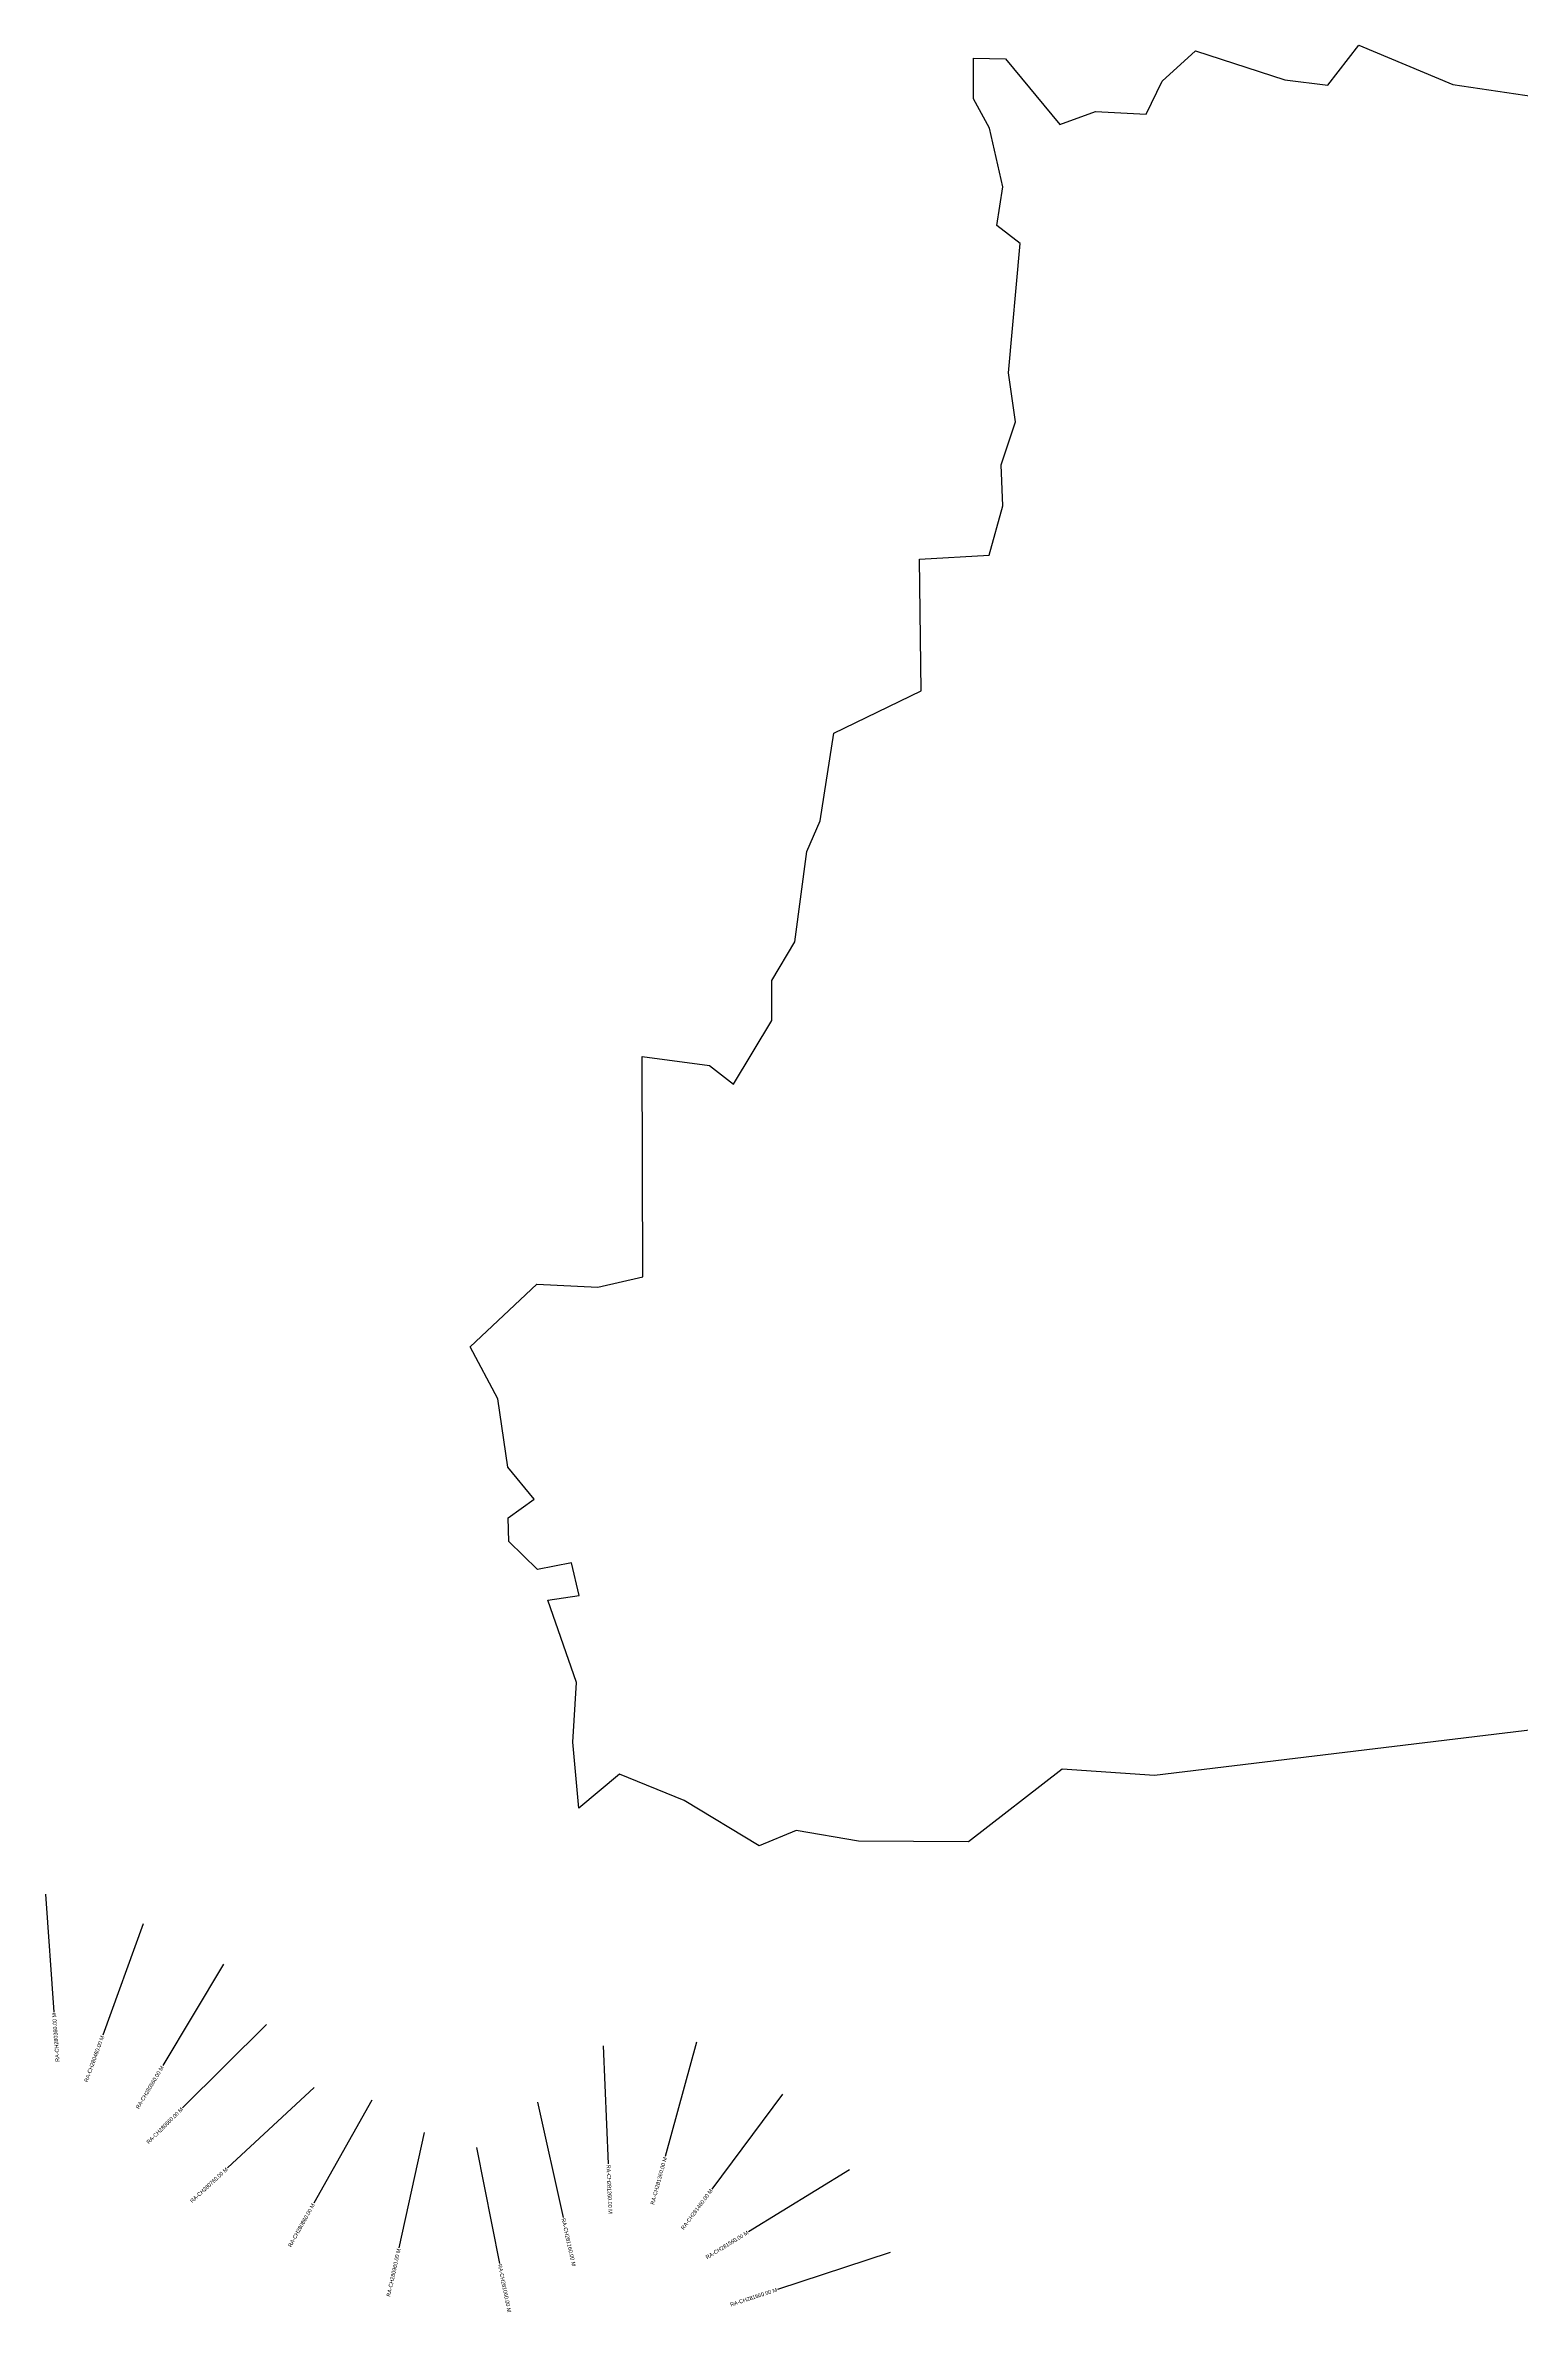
# Model space of a CAD drawing. Header units: metres. Extents: x 283831 to 291969, y 2024317 to 2027190.
# Drawn here: x 285736 to 287609, y 2024317 to 2027190 of the extents above; entities that cross this region are included whole.
import ezdxf
from ezdxf.enums import TextEntityAlignment as Align

# ---------------------------------------------------------------- set-up
doc = ezdxf.new("R2010")
doc.units = ezdxf.units.M
doc.header["$MEASUREMENT"] = 0
for name, color, linetype in [('CS', 134, 'Continuous'), ('CSMark', 6, 'Continuous'), ('village', 7, 'Continuous')]:
    doc.layers.add(name, color=color, linetype=linetype)

msp = doc.modelspace()

# ---------------------------------------------------------------- linework, layer by layer
at = {"layer": 'CS'}
for p, q in [((285736.3, 2024845.1), (285747.2, 2024695.5)), ((285860.5, 2024807.4), (285809.3, 2024666.4)), ((285962.3, 2024756.4), (285885.3, 2024627.7)), ((286016.8, 2024680), (285910.5, 2024574.2)), ((286444, 2024652.9), (286450.4, 2024503)), ((286562.1, 2024657.3), (286522.7, 2024512.6)), ((286077.5, 2024599.8), (285967.4, 2024497.9)), ((286150.4, 2024584), (286076.8, 2024453.3)), ((286360.4, 2024581.5), (286393.2, 2024435.1)), ((286671.2, 2024591.6), (286581.8, 2024471.2)), ((286216.7, 2024543.1), (286184.8, 2024396.6)), ((286283.2, 2024524), (286312.6, 2024376.9)), ((286756.2, 2024495.6), (286628.4, 2024417.1)), ((286807.8, 2024390.7), (286665.2, 2024344))]:
    msp.add_line(p, q, dxfattribs=at)
at = {"layer": 'village', "color": 1}
msp.add_polyline3d([(287626, 2025054.1, 0), (287143.3, 2024995.6, 0), (287026.1, 2025003.6, 0), (286907.3, 2024911.4, 0), (286767.8, 2024912.2, 0), (286688.6, 2024925.9, 0), (286642, 2024906.3, 0), (286546.7, 2024964.1, 0), (286464.8, 2024997.2, 0), (286413.1, 2024954.3, 0), (286405.6, 2025037.9, 0), (286410.2, 2025113.6, 0), (286373.7, 2025218, 0), (286413.6, 2025224.1, 0), (286403.7, 2025265.3, 0), (286360.7, 2025256.8, 0), (286324.2, 2025292.3, 0), (286323.5, 2025322.5, 0), (286356.5, 2025346.2, 0), (286322.9, 2025386.6, 0), (286310.1, 2025473.4, 0), (286275.4, 2025539.1, 0), (286359.8, 2025618.9, 0), (286437.1, 2025614.9, 0), (286494.3, 2025628.2, 0), (286493.4, 2025907.4, 0), (286578.8, 2025895.9, 0), (286609.4, 2025872.6, 0), (286658, 2025953.3, 0), (286657.8, 2026003.9, 0), (286687.2, 2026053.1, 0), (286702.2, 2026167.5, 0), (286719, 2026206.2, 0), (286736.3, 2026317.7, 0), (286847.4, 2026371.4, 0), (286845.1, 2026538.3, 0), (286933.6, 2026543.3, 0), (286950.8, 2026605.9, 0), (286948.7, 2026657.8, 0), (286966.9, 2026712.3, 0), (286957.9, 2026774.7, 0), (286973, 2026938.5, 0), (286943.4, 2026961.3, 0), (286951, 2027010.5, 0), (286934, 2027085, 0), (286913.8, 2027122.2, 0), (286913.8, 2027173.6, 0), (286954.2, 2027172.7, 0), (287023.1, 2027089.6, 0), (287068.3, 2027106, 0), (287132.9, 2027102.8, 0), (287153.2, 2027144.5, 0), (287195.1, 2027183.1, 0), (287308.5, 2027146.1, 0), (287363.3, 2027139.5, 0), (287402.6, 2027189.9, 0), (287521.9, 2027140.3, 0), (287670.1, 2027118.2, 0)], dxfattribs=at)

# ---------------------------------------------------------------- texts
at = {"layer": 'CSMark'}
for s, rotation, p in [('RA-CH280360.00 M', 94.2038, (285747.3, 2024694.5)), ('RA-CH280460.00 M', 70.0369, (285808.9, 2024665.5)), ('RA-CH280560.00 M', 59.1161, (285884.8, 2024626.8)), ('RA-CH280660.00 M', 44.8342, (285909.8, 2024573.5)), ('RA-CH280760.00 M', 42.7826, (285966.7, 2024497.3)), ('RA-CH281360.00 M', 74.7661, (286522.5, 2024511.6)), ('RA-CH281460.00 M', 53.4165, (286581.2, 2024470.4)), ('RA-CH280860.00 M', 60.6293, (286076.4, 2024452.4)), ('RA-CH281560.00 M', 31.5528, (286627.5, 2024416.6)), ('RA-CH280960.00 M', 77.7172, (286184.6, 2024395.6)), ('RA-CH281660.00 M', 18.1213, (286664.3, 2024343.7))]:
    msp.add_text(s, height=5, rotation=rotation, dxfattribs=at).set_placement(p, align=Align.MIDDLE_RIGHT)
for s, rotation, p in [('RA-CH281260.00 M', 272.4606, (286450.5, 2024502)), ('RA-CH281160.00 M', 282.6202, (286393.4, 2024434.1)), ('RA-CH281060.00 M', 281.3036, (286312.8, 2024375.9))]:
    msp.add_text(s, height=5, rotation=rotation, dxfattribs=at).set_placement(p, align=Align.MIDDLE_LEFT)

doc.saveas('drawing.dxf')
